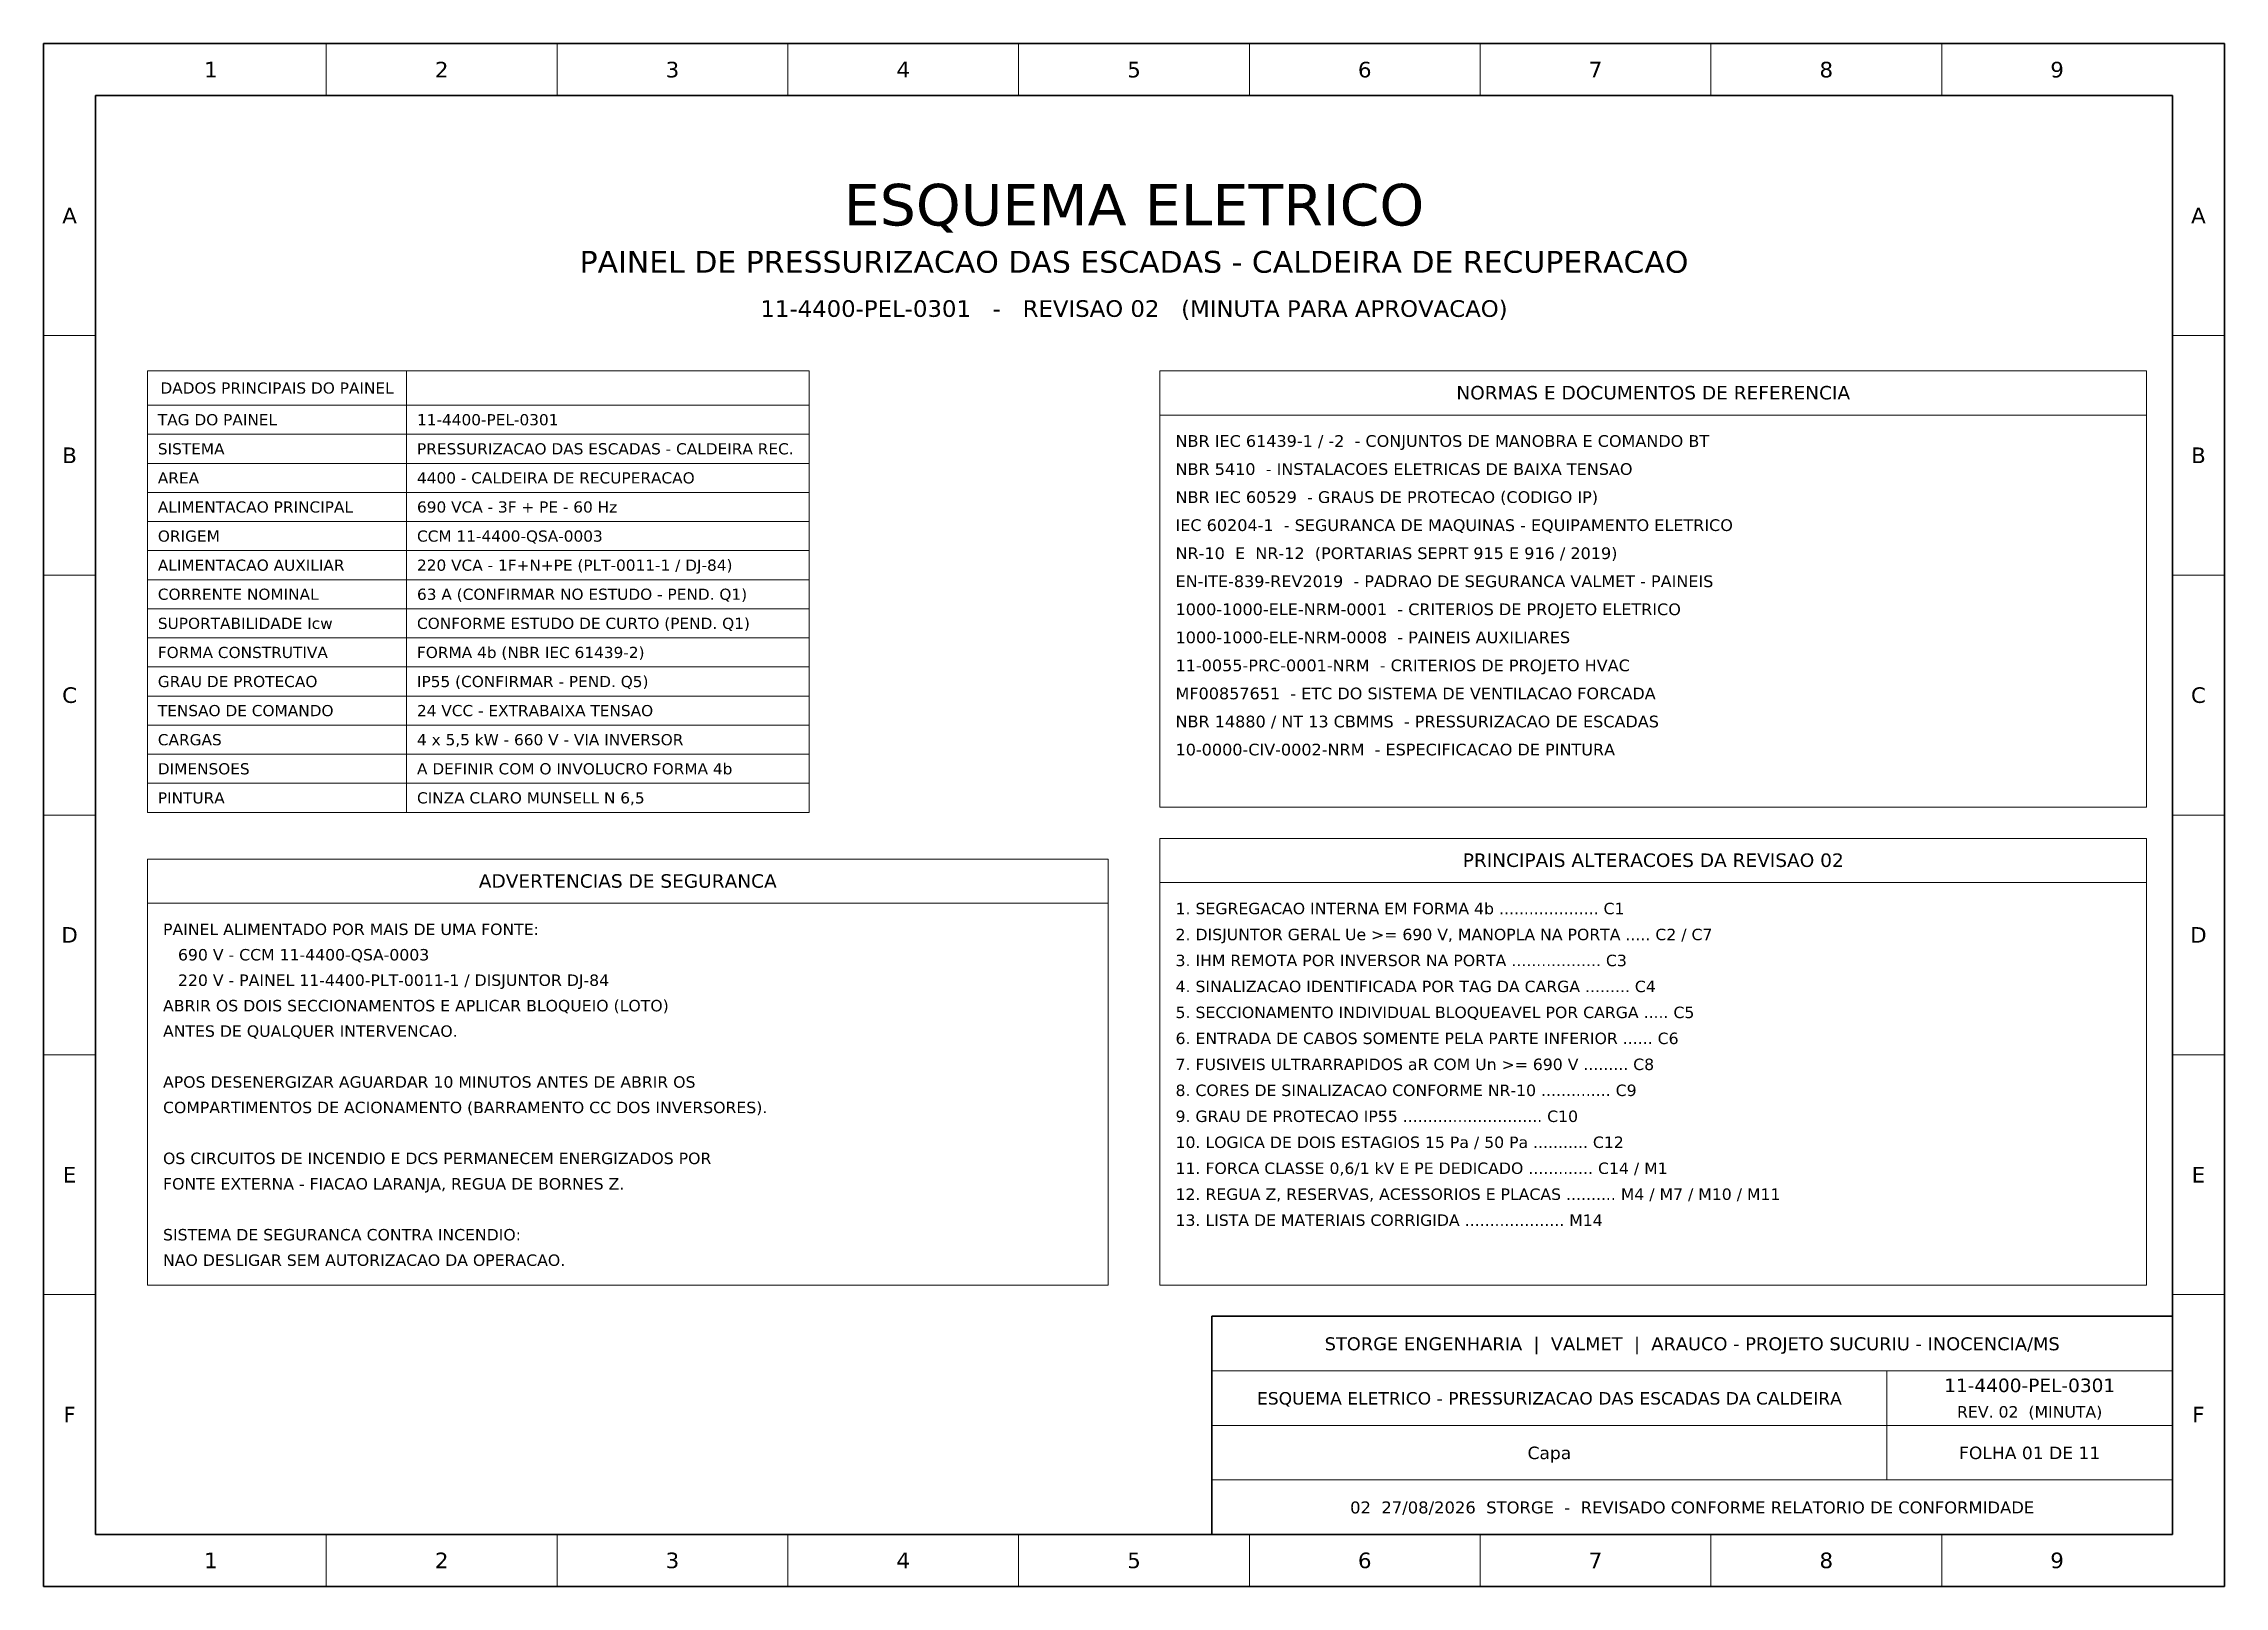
# Model space of a CAD drawing. Header units: millimetres. Extents: x 0 to 420, y 0 to 297.
import ezdxf
from ezdxf.enums import TextEntityAlignment as Align

# ---------------------------------------------------------------- set-up
doc = ezdxf.new("R2010")
doc.units = ezdxf.units.MM
doc.header["$LTSCALE"] = 4
for name, color, linetype in [('CARIMBO', 7, 'Continuous'), ('MOLDURA', 8, 'Continuous'), ('NOTAS', 7, 'Continuous'), ('TAGS', 1, 'Continuous'), ('TEXTO', 7, 'Continuous')]:
    doc.layers.add(name, color=color, linetype=linetype)
doc.styles.add('TXT', font='DejaVuSans.ttf')

msp = doc.modelspace()

# ---------------------------------------------------------------- linework, layer by layer
at = {"layer": 'CARIMBO', "lineweight": 18}
for p, q in [((225, 41.5), (410, 41.5)), ((355, 20.5), (355, 41.5)), ((225, 31), (410, 31)), ((225, 20.5), (410, 20.5))]:
    msp.add_line(p, q, dxfattribs=at)
at = {"layer": 'CARIMBO', "lineweight": 35}
msp.add_lwpolyline([(225, 10), (410, 10), (410, 52), (225, 52)], close=True, dxfattribs=at)
at = {"layer": 'MOLDURA', "lineweight": 18}
for p, q in [((54.44, 287), (54.44, 297)), ((98.89, 287), (98.89, 297)), ((143.33, 287), (143.33, 297)), ((187.78, 287), (187.78, 297)), ((232.22, 287), (232.22, 297)), ((276.67, 287), (276.67, 297)), ((321.11, 287), (321.11, 297)), ((365.56, 287), (365.56, 297)), ((0, 240.83), (10, 240.83)), ((410, 240.83), (420, 240.83)), ((69.91, 149), (69.91, 234)), ((20, 227.4), (147.44, 227.4)), ((215, 225.5), (405, 225.5)), ((0, 194.67), (10, 194.67)), ((410, 194.67), (420, 194.67)), ((0, 148.5), (10, 148.5)), ((410, 148.5), (420, 148.5)), ((215, 135.5), (405, 135.5)), ((20, 131.5), (205, 131.5)), ((0, 102.33), (10, 102.33)), ((410, 102.33), (420, 102.33)), ((0, 56.17), (10, 56.17)), ((410, 56.17), (420, 56.17)), ((54.44, 0), (54.44, 10)), ((98.89, 0), (98.89, 10)), ((143.33, 0), (143.33, 10)), ((187.78, 0), (187.78, 10)), ((232.22, 0), (232.22, 10)), ((276.67, 0), (276.67, 10)), ((321.11, 0), (321.11, 10)), ((365.56, 0), (365.56, 10))]:
    msp.add_line(p, q, dxfattribs=at)
at = {"layer": 'MOLDURA', "lineweight": 13}
for p, q in [((20, 221.8), (147.44, 221.8)), ((20, 216.2), (147.44, 216.2)), ((20, 210.6), (147.44, 210.6)), ((20, 205), (147.44, 205)), ((20, 199.4), (147.44, 199.4)), ((20, 193.8), (147.44, 193.8)), ((20, 188.2), (147.44, 188.2)), ((20, 182.6), (147.44, 182.6)), ((20, 177), (147.44, 177)), ((20, 171.4), (147.44, 171.4)), ((20, 165.8), (147.44, 165.8)), ((20, 160.2), (147.44, 160.2)), ((20, 154.6), (147.44, 154.6))]:
    msp.add_line(p, q, dxfattribs=at)
at = {"layer": 'MOLDURA', "lineweight": 35}
for points in [[(0, 0), (420, 0), (420, 297), (0, 297)], [(10, 10), (410, 10), (410, 287), (10, 287)]]:
    msp.add_lwpolyline(points, close=True, dxfattribs=at)
at = {"layer": 'MOLDURA', "lineweight": 18}
for points in [[(20, 149), (147.44, 149), (147.44, 234), (20, 234)], [(215, 150), (405, 150), (405, 234), (215, 234)], [(215, 58), (405, 58), (405, 144), (215, 144)], [(20, 58), (205, 58), (205, 140), (20, 140)]]:
    msp.add_lwpolyline(points, close=True, dxfattribs=at)

# ---------------------------------------------------------------- texts
at = {"layer": 'CARIMBO', "style": 'TXT'}
for s, height, p in [('STORGE ENGENHARIA  |  VALMET  |  ARAUCO - PROJETO SUCURIU - INOCENCIA/MS', 2.5, (317.5, 46.7)), ('11-4400-PEL-0301', 2.6, (382.5, 38.7)), ('ESQUEMA ELETRICO - PRESSURIZACAO DAS ESCADAS DA CALDEIRA', 2.4, (290, 36.2)), ('REV. 02  (MINUTA)', 2.2, (382.5, 33.6)), ('Capa', 2.4, (290, 25.7)), ('FOLHA 01 DE 11', 2.4, (382.5, 25.7)), ('02  27/08/2026  STORGE  -  REVISADO CONFORME RELATORIO DE CONFORMIDADE', 2.3, (317.5, 15.2))]:
    msp.add_text(s, height=height, dxfattribs=at).set_placement(p, align=Align.MIDDLE_CENTER)
at = {"layer": 'MOLDURA', "style": 'TXT'}
for s, p in [('1', (32.22, 292)), ('2', (76.67, 292)), ('3', (121.11, 292)), ('4', (165.56, 292)), ('5', (210, 292)), ('6', (254.44, 292)), ('7', (298.89, 292)), ('8', (343.33, 292)), ('9', (387.78, 292)), ('A', (5, 263.92)), ('A', (415, 263.92)), ('B', (5, 217.75)), ('B', (415, 217.75)), ('C', (5, 171.58)), ('C', (415, 171.58)), ('D', (5, 125.42)), ('D', (415, 125.42)), ('E', (5, 79.25)), ('E', (415, 79.25)), ('F', (5, 33.08)), ('F', (415, 33.08)), ('1', (32.22, 5)), ('2', (76.67, 5)), ('3', (121.11, 5)), ('4', (165.56, 5)), ('5', (210, 5)), ('6', (254.44, 5)), ('7', (298.89, 5)), ('8', (343.33, 5)), ('9', (387.78, 5))]:
    msp.add_text(s, height=3, dxfattribs=at).set_placement(p, align=Align.MIDDLE_CENTER)
at = {"layer": 'NOTAS', "style": 'TXT'}
for s, height, p in [('NBR IEC 61439-1 / -2  - CONJUNTOS DE MANOBRA E COMANDO BT', 2.25, (218, 220.5)), ('NBR 5410  - INSTALACOES ELETRICAS DE BAIXA TENSAO', 2.25, (218, 215.1)), ('NBR IEC 60529  - GRAUS DE PROTECAO (CODIGO IP)', 2.25, (218, 209.7)), ('IEC 60204-1  - SEGURANCA DE MAQUINAS - EQUIPAMENTO ELETRICO', 2.25, (218, 204.3)), ('NR-10  E  NR-12  (PORTARIAS SEPRT 915 E 916 / 2019)', 2.25, (218, 198.9)), ('EN-ITE-839-REV2019  - PADRAO DE SEGURANCA VALMET - PAINEIS', 2.25, (218, 193.5)), ('1000-1000-ELE-NRM-0001  - CRITERIOS DE PROJETO ELETRICO', 2.25, (218, 188.1)), ('1000-1000-ELE-NRM-0008  - PAINEIS AUXILIARES', 2.25, (218, 182.7)), ('11-0055-PRC-0001-NRM  - CRITERIOS DE PROJETO HVAC', 2.25, (218, 177.3)), ('MF00857651  - ETC DO SISTEMA DE VENTILACAO FORCADA', 2.25, (218, 171.9)), ('NBR 14880 / NT 13 CBMMS  - PRESSURIZACAO DE ESCADAS', 2.25, (218, 166.5)), ('10-0000-CIV-0002-NRM  - ESPECIFICACAO DE PINTURA', 2.25, (218, 161.1)), ('1. SEGREGACAO INTERNA EM FORMA 4b .................... C1', 2.2, (218, 130.5)), ('PAINEL ALIMENTADO POR MAIS DE UMA FONTE:', 2.2, (23, 126.5)), ('2. DISJUNTOR GERAL Ue >= 690 V, MANOPLA NA PORTA ..... C2 / C7', 2.2, (218, 125.5)), ('   690 V - CCM 11-4400-QSA-0003', 2.2, (23, 121.6)), ('   220 V - PAINEL 11-4400-PLT-0011-1 / DISJUNTOR DJ-84', 2.2, (23, 116.7)), ('3. IHM REMOTA POR INVERSOR NA PORTA .................. C3', 2.2, (218, 120.5)), ('4. SINALIZACAO IDENTIFICADA POR TAG DA CARGA ......... C4', 2.2, (218, 115.5)), ('ABRIR OS DOIS SECCIONAMENTOS E APLICAR BLOQUEIO (LOTO)', 2.2, (23, 111.8)), ('5. SECCIONAMENTO INDIVIDUAL BLOQUEAVEL POR CARGA ..... C5', 2.2, (218, 110.5)), ('ANTES DE QUALQUER INTERVENCAO.', 2.2, (23, 106.9)), ('6. ENTRADA DE CABOS SOMENTE PELA PARTE INFERIOR ...... C6', 2.2, (218, 105.5)), ('7. FUSIVEIS ULTRARRAPIDOS aR COM Un >= 690 V ......... C8', 2.2, (218, 100.5)), ('APOS DESENERGIZAR AGUARDAR 10 MINUTOS ANTES DE ABRIR OS', 2.2, (23, 97.1)), ('8. CORES DE SINALIZACAO CONFORME NR-10 .............. C9', 2.2, (218, 95.5)), ('COMPARTIMENTOS DE ACIONAMENTO (BARRAMENTO CC DOS INVERSORES).', 2.2, (23, 92.2)), ('9. GRAU DE PROTECAO IP55 ............................ C10', 2.2, (218, 90.5)), ('10. LOGICA DE DOIS ESTAGIOS 15 Pa / 50 Pa ........... C12', 2.2, (218, 85.5)), ('OS CIRCUITOS DE INCENDIO E DCS PERMANECEM ENERGIZADOS POR', 2.2, (23, 82.4)), ('11. FORCA CLASSE 0,6/1 kV E PE DEDICADO ............. C14 / M1', 2.2, (218, 80.5)), ('FONTE EXTERNA - FIACAO LARANJA, REGUA DE BORNES Z.', 2.2, (23, 77.5)), ('12. REGUA Z, RESERVAS, ACESSORIOS E PLACAS .......... M4 / M7 / M10 / M11', 2.2, (218, 75.5)), ('13. LISTA DE MATERIAIS CORRIGIDA .................... M14', 2.2, (218, 70.5)), ('SISTEMA DE SEGURANCA CONTRA INCENDIO:', 2.2, (23, 67.7)), ('NAO DESLIGAR SEM AUTORIZACAO DA OPERACAO.', 2.2, (23, 62.8))]:
    msp.add_text(s, height=height, dxfattribs=at).set_placement(p, align=Align.MIDDLE_LEFT)
at = {"layer": 'TAGS', "style": 'TXT'}
msp.add_text('11-4400-PEL-0301   -   REVISAO 02   (MINUTA PARA APROVACAO)', height=3.2, dxfattribs=at).set_placement((210, 246), align=Align.MIDDLE_CENTER)
at = {"layer": 'TEXTO', "style": 'TXT'}
for s, height, p in [('ESQUEMA ELETRICO', 8, (210, 266)), ('PAINEL DE PRESSURIZACAO DAS ESCADAS - CALDEIRA DE RECUPERACAO', 4.2, (210, 255)), ('DADOS PRINCIPAIS DO PAINEL', 2.15, (44.95, 230.7)), ('NORMAS E DOCUMENTOS DE REFERENCIA', 2.6, (310, 229.8)), ('PRINCIPAIS ALTERACOES DA REVISAO 02', 2.6, (310, 139.8)), ('ADVERTENCIAS DE SEGURANCA', 2.6, (112.5, 135.8))]:
    msp.add_text(s, height=height, dxfattribs=at).set_placement(p, align=Align.MIDDLE_CENTER)
for s, p in [('TAG DO PAINEL', (22, 224.6)), ('11-4400-PEL-0301', (71.91, 224.6)), ('SISTEMA', (22, 219)), ('PRESSURIZACAO DAS ESCADAS - CALDEIRA REC.', (71.91, 219)), ('AREA', (22, 213.4)), ('4400 - CALDEIRA DE RECUPERACAO', (71.91, 213.4)), ('ALIMENTACAO PRINCIPAL', (22, 207.8)), ('690 VCA - 3F + PE - 60 Hz', (71.91, 207.8)), ('ORIGEM', (22, 202.2)), ('CCM 11-4400-QSA-0003', (71.91, 202.2)), ('ALIMENTACAO AUXILIAR', (22, 196.6)), ('220 VCA - 1F+N+PE (PLT-0011-1 / DJ-84)', (71.91, 196.6)), ('CORRENTE NOMINAL', (22, 191)), ('63 A (CONFIRMAR NO ESTUDO - PEND. Q1)', (71.91, 191)), ('SUPORTABILIDADE Icw', (22, 185.4)), ('CONFORME ESTUDO DE CURTO (PEND. Q1)', (71.91, 185.4)), ('FORMA CONSTRUTIVA', (22, 179.8)), ('FORMA 4b (NBR IEC 61439-2)', (71.91, 179.8)), ('GRAU DE PROTECAO', (22, 174.2)), ('IP55 (CONFIRMAR - PEND. Q5)', (71.91, 174.2)), ('TENSAO DE COMANDO', (22, 168.6)), ('24 VCC - EXTRABAIXA TENSAO', (71.91, 168.6)), ('CARGAS', (22, 163)), ('4 x 5,5 kW - 660 V - VIA INVERSOR', (71.91, 163)), ('DIMENSOES', (22, 157.4)), ('A DEFINIR COM O INVOLUCRO FORMA 4b', (71.91, 157.4)), ('PINTURA', (22, 151.8)), ('CINZA CLARO MUNSELL N 6,5', (71.91, 151.8))]:
    msp.add_text(s, height=2.15, dxfattribs=at).set_placement(p, align=Align.MIDDLE_LEFT)

doc.saveas('drawing.dxf')
